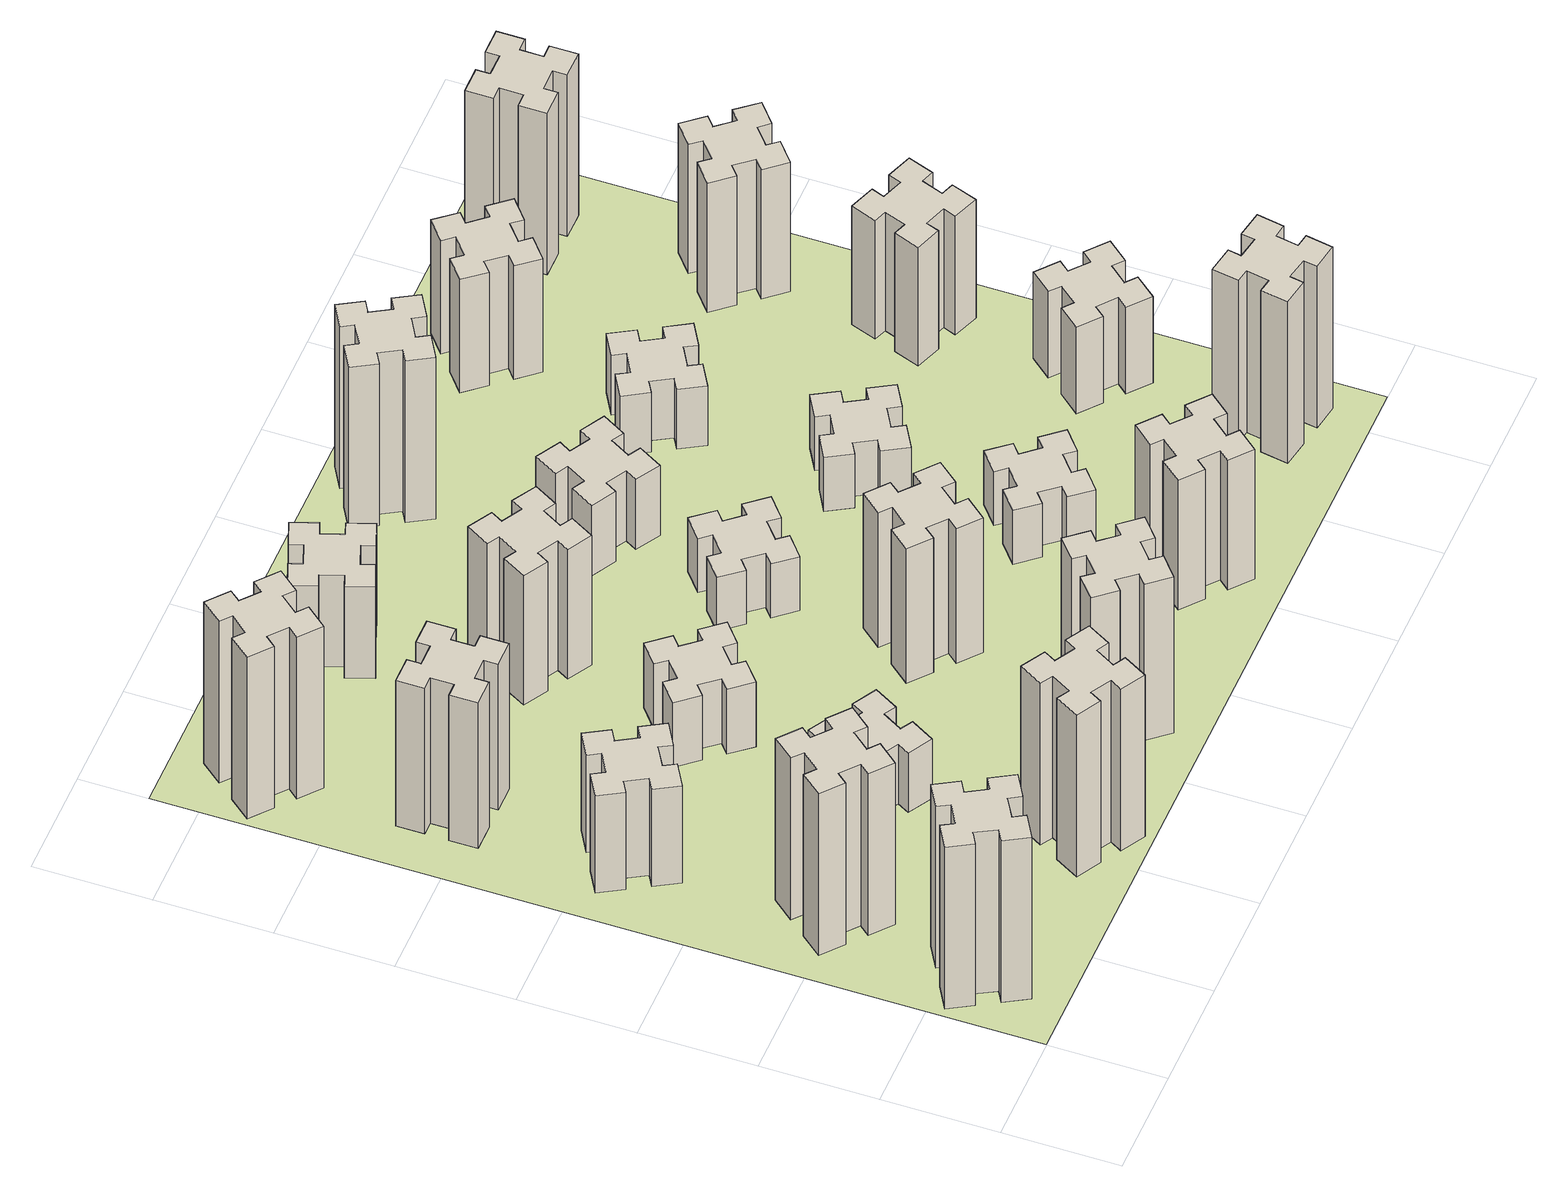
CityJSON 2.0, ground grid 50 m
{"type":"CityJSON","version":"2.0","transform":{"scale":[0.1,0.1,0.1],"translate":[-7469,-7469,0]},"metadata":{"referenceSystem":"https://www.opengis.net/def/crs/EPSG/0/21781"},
"CityObjects":{
"building1":{"type":"Building","attributes":{"class":"1000","function":"1000","usage":"1000","yearOfConstruction":2016,"roofType":"1000","measuredHeight":90,"storeysAboveGround":30,"storeysBelowGround":0},"geometry":[{"type":"Solid","lod":"1","boundaries":[[[[0,1,2,3,4,5,6,7,8,9,10,11,12,13,14,15,16,17,18,19]],[[17,16,20,21]],[[16,15,22,20]],[[15,14,23,22]],[[14,13,24,23]],[[13,12,25,24]],[[12,11,26,25]],[[11,10,27,26]],[[10,9,28,27]],[[9,8,29,28]],[[8,7,30,29]],[[7,6,31,30]],[[6,5,32,31]],[[5,4,33,32]],[[4,3,34,33]],[[3,2,35,34]],[[2,1,36,35]],[[1,0,37,36]],[[0,19,38,37]],[[19,18,39,38]],[[18,17,21,39]],[[24,25,26,27,28,29,30,31,32,33,34,35,36,37,38,39,21,20,22,23]]]]}]},
"building2":{"type":"Building","attributes":{"class":"1000","function":"1000","usage":"1000","yearOfConstruction":2016,"roofType":"1000","measuredHeight":90,"storeysAboveGround":30,"storeysBelowGround":0},"geometry":[{"type":"Solid","lod":"1","boundaries":[[[[40,41,42,43,44,45,46,47,48,49,50,51,52,53,54,55,56,57,58,59]],[[57,56,60,61]],[[56,55,62,60]],[[55,54,63,62]],[[54,53,64,63]],[[53,52,65,64]],[[52,51,66,65]],[[51,50,67,66]],[[50,49,68,67]],[[49,48,69,68]],[[48,47,70,69]],[[47,46,71,70]],[[46,45,72,71]],[[45,44,73,72]],[[44,43,74,73]],[[43,42,75,74]],[[42,41,76,75]],[[41,40,77,76]],[[40,59,78,77]],[[59,58,79,78]],[[58,57,61,79]],[[64,65,66,67,68,69,70,71,72,73,74,75,76,77,78,79,61,60,62,63]]]]}]},
"building3":{"type":"Building","attributes":{"class":"1000","function":"1000","usage":"1000","yearOfConstruction":2016,"roofType":"1000","measuredHeight":54,"storeysAboveGround":30,"storeysBelowGround":0},"geometry":[{"type":"Solid","lod":"1","boundaries":[[[[80,81,82,83,84,85,86,87,88,89,90,91,92,93,94,95,96,97,98,99]],[[97,96,100,101]],[[96,95,102,100]],[[95,94,103,102]],[[94,93,104,103]],[[93,92,105,104]],[[92,91,106,105]],[[91,90,107,106]],[[90,89,108,107]],[[89,88,109,108]],[[88,87,110,109]],[[87,86,111,110]],[[86,85,112,111]],[[85,84,113,112]],[[84,83,114,113]],[[83,82,115,114]],[[82,81,116,115]],[[81,80,117,116]],[[80,99,118,117]],[[99,98,119,118]],[[98,97,101,119]],[[104,105,106,107,108,109,110,111,112,113,114,115,116,117,118,119,101,100,102,103]]]]}]},
"building4":{"type":"Building","attributes":{"class":"1000","function":"1000","usage":"1000","yearOfConstruction":2016,"roofType":"1000","measuredHeight":81,"storeysAboveGround":30,"storeysBelowGround":0},"geometry":[{"type":"Solid","lod":"1","boundaries":[[[[120,121,122,123,124,125,126,127,128,129,130,131,132,133,134,135,136,137,138,139]],[[137,136,140,141]],[[136,135,142,140]],[[135,134,143,142]],[[134,133,144,143]],[[133,132,145,144]],[[132,131,146,145]],[[131,130,147,146]],[[130,129,148,147]],[[129,128,149,148]],[[128,127,150,149]],[[127,126,151,150]],[[126,125,152,151]],[[125,124,153,152]],[[124,123,154,153]],[[123,122,155,154]],[[122,121,156,155]],[[121,120,157,156]],[[120,139,158,157]],[[139,138,159,158]],[[138,137,141,159]],[[144,145,146,147,148,149,150,151,152,153,154,155,156,157,158,159,141,140,142,143]]]]}]},
"building5":{"type":"Building","attributes":{"class":"1000","function":"1000","usage":"1000","yearOfConstruction":2016,"roofType":"1000","measuredHeight":90,"storeysAboveGround":30,"storeysBelowGround":0},"geometry":[{"type":"Solid","lod":"1","boundaries":[[[[160,161,162,163,164,165,166,167,168,169,170,171,172,173,174,175,176,177,178,179]],[[177,176,180,181]],[[176,175,182,180]],[[175,174,183,182]],[[174,173,184,183]],[[173,172,185,184]],[[172,171,186,185]],[[171,170,187,186]],[[170,169,188,187]],[[169,168,189,188]],[[168,167,190,189]],[[167,166,191,190]],[[166,165,192,191]],[[165,164,193,192]],[[164,163,194,193]],[[163,162,195,194]],[[162,161,196,195]],[[161,160,197,196]],[[160,179,198,197]],[[179,178,199,198]],[[178,177,181,199]],[[184,185,186,187,188,189,190,191,192,193,194,195,196,197,198,199,181,180,182,183]]]]}]},
"building6":{"type":"Building","attributes":{"class":"1000","function":"1000","usage":"1000","yearOfConstruction":2016,"roofType":"1000","measuredHeight":90,"storeysAboveGround":30,"storeysBelowGround":0},"geometry":[{"type":"Solid","lod":"1","boundaries":[[[[200,201,202,203,204,205,206,207,208,209,210,211,212,213,214,215,216,217,218,219]],[[217,216,220,221]],[[216,215,222,220]],[[215,214,223,222]],[[214,213,224,223]],[[213,212,225,224]],[[212,211,226,225]],[[211,210,227,226]],[[210,209,228,227]],[[209,208,229,228]],[[208,207,230,229]],[[207,206,231,230]],[[206,205,232,231]],[[205,204,233,232]],[[204,203,234,233]],[[203,202,235,234]],[[202,201,236,235]],[[201,200,237,236]],[[200,219,238,237]],[[219,218,239,238]],[[218,217,221,239]],[[224,225,226,227,228,229,230,231,232,233,234,235,236,237,238,239,221,220,222,223]]]]}]},
"building7":{"type":"Building","attributes":{"class":"1000","function":"1000","usage":"1000","yearOfConstruction":2016,"roofType":"1000","measuredHeight":33,"storeysAboveGround":30,"storeysBelowGround":0},"geometry":[{"type":"Solid","lod":"1","boundaries":[[[[240,241,242,243,244,245,246,247,248,249,250,251,252,253,254,255,256,257,258,259]],[[257,256,260,261]],[[256,255,262,260]],[[255,254,263,262]],[[254,253,264,263]],[[253,252,265,264]],[[252,251,266,265]],[[251,250,267,266]],[[250,249,268,267]],[[249,248,269,268]],[[248,247,270,269]],[[247,246,271,270]],[[246,245,272,271]],[[245,244,273,272]],[[244,243,274,273]],[[243,242,275,274]],[[242,241,276,275]],[[241,240,277,276]],[[240,259,278,277]],[[259,258,279,278]],[[258,257,261,279]],[[264,265,266,267,268,269,270,271,272,273,274,275,276,277,278,279,261,260,262,263]]]]}]},
"building8":{"type":"Building","attributes":{"class":"1000","function":"1000","usage":"1000","yearOfConstruction":2016,"roofType":"1000","measuredHeight":36,"storeysAboveGround":30,"storeysBelowGround":0},"geometry":[{"type":"Solid","lod":"1","boundaries":[[[[280,281,282,283,284,285,286,287,288,289,290,291,292,293,294,295,296,297,298,299]],[[297,296,300,301]],[[296,295,302,300]],[[295,294,303,302]],[[294,293,304,303]],[[293,292,305,304]],[[292,291,306,305]],[[291,290,307,306]],[[290,289,308,307]],[[289,288,309,308]],[[288,287,310,309]],[[287,286,311,310]],[[286,285,312,311]],[[285,284,313,312]],[[284,283,314,313]],[[283,282,315,314]],[[282,281,316,315]],[[281,280,317,316]],[[280,299,318,317]],[[299,298,319,318]],[[298,297,301,319]],[[304,305,306,307,308,309,310,311,312,313,314,315,316,317,318,319,301,300,302,303]]]]}]},
"building9":{"type":"Building","attributes":{"class":"1000","function":"1000","usage":"1000","yearOfConstruction":2016,"roofType":"1000","measuredHeight":87,"storeysAboveGround":30,"storeysBelowGround":0},"geometry":[{"type":"Solid","lod":"1","boundaries":[[[[320,321,322,323,324,325,326,327,328,329,330,331,332,333,334,335,336,337,338,339]],[[337,336,340,341]],[[336,335,342,340]],[[335,334,343,342]],[[334,333,344,343]],[[333,332,345,344]],[[332,331,346,345]],[[331,330,347,346]],[[330,329,348,347]],[[329,328,349,348]],[[328,327,350,349]],[[327,326,351,350]],[[326,325,352,351]],[[325,324,353,352]],[[324,323,354,353]],[[323,322,355,354]],[[322,321,356,355]],[[321,320,357,356]],[[320,339,358,357]],[[339,338,359,358]],[[338,337,341,359]],[[344,345,346,347,348,349,350,351,352,353,354,355,356,357,358,359,341,340,342,343]]]]}]},
"building10":{"type":"Building","attributes":{"class":"1000","function":"1000","usage":"1000","yearOfConstruction":2016,"roofType":"1000","measuredHeight":72,"storeysAboveGround":30,"storeysBelowGround":0},"geometry":[{"type":"Solid","lod":"1","boundaries":[[[[360,361,362,363,364,365,366,367,368,369,370,371,372,373,374,375,376,377,378,379]],[[377,376,380,381]],[[376,375,382,380]],[[375,374,383,382]],[[374,373,384,383]],[[373,372,385,384]],[[372,371,386,385]],[[371,370,387,386]],[[370,369,388,387]],[[369,368,389,388]],[[368,367,390,389]],[[367,366,391,390]],[[366,365,392,391]],[[365,364,393,392]],[[364,363,394,393]],[[363,362,395,394]],[[362,361,396,395]],[[361,360,397,396]],[[360,379,398,397]],[[379,378,399,398]],[[378,377,381,399]],[[384,385,386,387,388,389,390,391,392,393,394,395,396,397,398,399,381,380,382,383]]]]}]},
"building11":{"type":"Building","attributes":{"class":"1000","function":"1000","usage":"1000","yearOfConstruction":2016,"roofType":"1000","measuredHeight":51,"storeysAboveGround":30,"storeysBelowGround":0},"geometry":[{"type":"Solid","lod":"1","boundaries":[[[[400,401,402,403,404,405,406,407,408,409,410,411,412,413,414,415,416,417,418,419]],[[417,416,420,421]],[[416,415,422,420]],[[415,414,423,422]],[[414,413,424,423]],[[413,412,425,424]],[[412,411,426,425]],[[411,410,427,426]],[[410,409,428,427]],[[409,408,429,428]],[[408,407,430,429]],[[407,406,431,430]],[[406,405,432,431]],[[405,404,433,432]],[[404,403,434,433]],[[403,402,435,434]],[[402,401,436,435]],[[401,400,437,436]],[[400,419,438,437]],[[419,418,439,438]],[[418,417,421,439]],[[424,425,426,427,428,429,430,431,432,433,434,435,436,437,438,439,421,420,422,423]]]]}]},
"building12":{"type":"Building","attributes":{"class":"1000","function":"1000","usage":"1000","yearOfConstruction":2016,"roofType":"1000","measuredHeight":75,"storeysAboveGround":30,"storeysBelowGround":0},"geometry":[{"type":"Solid","lod":"1","boundaries":[[[[440,441,442,443,444,445,446,447,448,449,450,451,452,453,454,455,456,457,458,459]],[[457,456,460,461]],[[456,455,462,460]],[[455,454,463,462]],[[454,453,464,463]],[[453,452,465,464]],[[452,451,466,465]],[[451,450,467,466]],[[450,449,468,467]],[[449,448,469,468]],[[448,447,470,469]],[[447,446,471,470]],[[446,445,472,471]],[[445,444,473,472]],[[444,443,474,473]],[[443,442,475,474]],[[442,441,476,475]],[[441,440,477,476]],[[440,459,478,477]],[[459,458,479,478]],[[458,457,461,479]],[[464,465,466,467,468,469,470,471,472,473,474,475,476,477,478,479,461,460,462,463]]]]}]},
"building13":{"type":"Building","attributes":{"class":"1000","function":"1000","usage":"1000","yearOfConstruction":2016,"roofType":"1000","measuredHeight":30,"storeysAboveGround":30,"storeysBelowGround":0},"geometry":[{"type":"Solid","lod":"1","boundaries":[[[[480,481,482,483,484,485,486,487,488,489,490,491,492,493,494,495,496,497,498,499]],[[497,496,500,501]],[[496,495,502,500]],[[495,494,503,502]],[[494,493,504,503]],[[493,492,505,504]],[[492,491,506,505]],[[491,490,507,506]],[[490,489,508,507]],[[489,488,509,508]],[[488,487,510,509]],[[487,486,511,510]],[[486,485,512,511]],[[485,484,513,512]],[[484,483,514,513]],[[483,482,515,514]],[[482,481,516,515]],[[481,480,517,516]],[[480,499,518,517]],[[499,498,519,518]],[[498,497,501,519]],[[504,505,506,507,508,509,510,511,512,513,514,515,516,517,518,519,501,500,502,503]]]]}]},
"building14":{"type":"Building","attributes":{"class":"1000","function":"1000","usage":"1000","yearOfConstruction":2016,"roofType":"1000","measuredHeight":72,"storeysAboveGround":30,"storeysBelowGround":0},"geometry":[{"type":"Solid","lod":"1","boundaries":[[[[520,521,522,523,524,525,526,527,528,529,530,531,532,533,534,535,536,537,538,539]],[[537,536,540,541]],[[536,535,542,540]],[[535,534,543,542]],[[534,533,544,543]],[[533,532,545,544]],[[532,531,546,545]],[[531,530,547,546]],[[530,529,548,547]],[[529,528,549,548]],[[528,527,550,549]],[[527,526,551,550]],[[526,525,552,551]],[[525,524,553,552]],[[524,523,554,553]],[[523,522,555,554]],[[522,521,556,555]],[[521,520,557,556]],[[520,539,558,557]],[[539,538,559,558]],[[538,537,541,559]],[[544,545,546,547,548,549,550,551,552,553,554,555,556,557,558,559,541,540,542,543]]]]}]},
"building15":{"type":"Building","attributes":{"class":"1000","function":"1000","usage":"1000","yearOfConstruction":2016,"roofType":"1000","measuredHeight":39,"storeysAboveGround":30,"storeysBelowGround":0},"geometry":[{"type":"Solid","lod":"1","boundaries":[[[[560,561,562,563,564,565,566,567,568,569,570,571,572,573,574,575,576,577,578,579]],[[577,576,580,581]],[[576,575,582,580]],[[575,574,583,582]],[[574,573,584,583]],[[573,572,585,584]],[[572,571,586,585]],[[571,570,587,586]],[[570,569,588,587]],[[569,568,589,588]],[[568,567,590,589]],[[567,566,591,590]],[[566,565,592,591]],[[565,564,593,592]],[[564,563,594,593]],[[563,562,595,594]],[[562,561,596,595]],[[561,560,597,596]],[[560,579,598,597]],[[579,578,599,598]],[[578,577,581,599]],[[584,585,586,587,588,589,590,591,592,593,594,595,596,597,598,599,581,580,582,583]]]]}]},
"building16":{"type":"Building","attributes":{"class":"1000","function":"1000","usage":"1000","yearOfConstruction":2016,"roofType":"1000","measuredHeight":90,"storeysAboveGround":30,"storeysBelowGround":0},"geometry":[{"type":"Solid","lod":"1","boundaries":[[[[600,601,602,603,604,605,606,607,608,609,610,611,612,613,614,615,616,617,618,619]],[[617,616,620,621]],[[616,615,622,620]],[[615,614,623,622]],[[614,613,624,623]],[[613,612,625,624]],[[612,611,626,625]],[[611,610,627,626]],[[610,609,628,627]],[[609,608,629,628]],[[608,607,630,629]],[[607,606,631,630]],[[606,605,632,631]],[[605,604,633,632]],[[604,603,634,633]],[[603,602,635,634]],[[602,601,636,635]],[[601,600,637,636]],[[600,619,638,637]],[[619,618,639,638]],[[618,617,621,639]],[[624,625,626,627,628,629,630,631,632,633,634,635,636,637,638,639,621,620,622,623]]]]}]},
"building17":{"type":"Building","attributes":{"class":"1000","function":"1000","usage":"1000","yearOfConstruction":2016,"roofType":"1000","measuredHeight":30,"storeysAboveGround":30,"storeysBelowGround":0},"geometry":[{"type":"Solid","lod":"1","boundaries":[[[[640,641,642,643,644,645,646,647,648,649,650,651,652,653,654,655,656,657,658,659]],[[657,656,660,661]],[[656,655,662,660]],[[655,654,663,662]],[[654,653,664,663]],[[653,652,665,664]],[[652,651,666,665]],[[651,650,667,666]],[[650,649,668,667]],[[649,648,669,668]],[[648,647,670,669]],[[647,646,671,670]],[[646,645,672,671]],[[645,644,673,672]],[[644,643,674,673]],[[643,642,675,674]],[[642,641,676,675]],[[641,640,677,676]],[[640,659,678,677]],[[659,658,679,678]],[[658,657,661,679]],[[664,665,666,667,668,669,670,671,672,673,674,675,676,677,678,679,661,660,662,663]]]]}]},
"building18":{"type":"Building","attributes":{"class":"1000","function":"1000","usage":"1000","yearOfConstruction":2016,"roofType":"1000","measuredHeight":30,"storeysAboveGround":30,"storeysBelowGround":0},"geometry":[{"type":"Solid","lod":"1","boundaries":[[[[680,681,682,683,684,685,686,687,688,689,690,691,692,693,694,695,696,697,698,699]],[[697,696,700,701]],[[696,695,702,700]],[[695,694,703,702]],[[694,693,704,703]],[[693,692,705,704]],[[692,691,706,705]],[[691,690,707,706]],[[690,689,708,707]],[[689,688,709,708]],[[688,687,710,709]],[[687,686,711,710]],[[686,685,712,711]],[[685,684,713,712]],[[684,683,714,713]],[[683,682,715,714]],[[682,681,716,715]],[[681,680,717,716]],[[680,699,718,717]],[[699,698,719,718]],[[698,697,701,719]],[[704,705,706,707,708,709,710,711,712,713,714,715,716,717,718,719,701,700,702,703]]]]}]},
"building19":{"type":"Building","attributes":{"class":"1000","function":"1000","usage":"1000","yearOfConstruction":2016,"roofType":"1000","measuredHeight":33,"storeysAboveGround":30,"storeysBelowGround":0},"geometry":[{"type":"Solid","lod":"1","boundaries":[[[[720,721,722,723,724,725,726,727,728,729,730,731,732,733,734,735,736,737,738,739]],[[737,736,740,741]],[[736,735,742,740]],[[735,734,743,742]],[[734,733,744,743]],[[733,732,745,744]],[[732,731,746,745]],[[731,730,747,746]],[[730,729,748,747]],[[729,728,749,748]],[[728,727,750,749]],[[727,726,751,750]],[[726,725,752,751]],[[725,724,753,752]],[[724,723,754,753]],[[723,722,755,754]],[[722,721,756,755]],[[721,720,757,756]],[[720,739,758,757]],[[739,738,759,758]],[[738,737,741,759]],[[744,745,746,747,748,749,750,751,752,753,754,755,756,757,758,759,741,740,742,743]]]]}]},
"building20":{"type":"Building","attributes":{"class":"1000","function":"1000","usage":"1000","yearOfConstruction":2016,"roofType":"1000","measuredHeight":90,"storeysAboveGround":30,"storeysBelowGround":0},"geometry":[{"type":"Solid","lod":"1","boundaries":[[[[760,761,762,763,764,765,766,767,768,769,770,771,772,773,774,775,776,777,778,779]],[[777,776,780,781]],[[776,775,782,780]],[[775,774,783,782]],[[774,773,784,783]],[[773,772,785,784]],[[772,771,786,785]],[[771,770,787,786]],[[770,769,788,787]],[[769,768,789,788]],[[768,767,790,789]],[[767,766,791,790]],[[766,765,792,791]],[[765,764,793,792]],[[764,763,794,793]],[[763,762,795,794]],[[762,761,796,795]],[[761,760,797,796]],[[760,779,798,797]],[[779,778,799,798]],[[778,777,781,799]],[[784,785,786,787,788,789,790,791,792,793,794,795,796,797,798,799,781,780,782,783]]]]}]},
"building21":{"type":"Building","attributes":{"class":"1000","function":"1000","usage":"1000","yearOfConstruction":2016,"roofType":"1000","measuredHeight":63,"storeysAboveGround":30,"storeysBelowGround":0},"geometry":[{"type":"Solid","lod":"1","boundaries":[[[[800,801,802,803,804,805,806,807,808,809,810,811,812,813,814,815,816,817,818,819]],[[817,816,820,821]],[[816,815,822,820]],[[815,814,823,822]],[[814,813,824,823]],[[813,812,825,824]],[[812,811,826,825]],[[811,810,827,826]],[[810,809,828,827]],[[809,808,829,828]],[[808,807,830,829]],[[807,806,831,830]],[[806,805,832,831]],[[805,804,833,832]],[[804,803,834,833]],[[803,802,835,834]],[[802,801,836,835]],[[801,800,837,836]],[[800,819,838,837]],[[819,818,839,838]],[[818,817,821,839]],[[824,825,826,827,828,829,830,831,832,833,834,835,836,837,838,839,821,820,822,823]]]]}]},
"building22":{"type":"Building","attributes":{"class":"1000","function":"1000","usage":"1000","yearOfConstruction":2016,"roofType":"1000","measuredHeight":48,"storeysAboveGround":30,"storeysBelowGround":0},"geometry":[{"type":"Solid","lod":"1","boundaries":[[[[840,841,842,843,844,845,846,847,848,849,850,851,852,853,854,855,856,857,858,859]],[[857,856,860,861]],[[856,855,862,860]],[[855,854,863,862]],[[854,853,864,863]],[[853,852,865,864]],[[852,851,866,865]],[[851,850,867,866]],[[850,849,868,867]],[[849,848,869,868]],[[848,847,870,869]],[[847,846,871,870]],[[846,845,872,871]],[[845,844,873,872]],[[844,843,874,873]],[[843,842,875,874]],[[842,841,876,875]],[[841,840,877,876]],[[840,859,878,877]],[[859,858,879,878]],[[858,857,861,879]],[[864,865,866,867,868,869,870,871,872,873,874,875,876,877,878,879,861,860,862,863]]]]}]},
"building23":{"type":"Building","attributes":{"class":"1000","function":"1000","usage":"1000","yearOfConstruction":2016,"roofType":"1000","measuredHeight":66,"storeysAboveGround":30,"storeysBelowGround":0},"geometry":[{"type":"Solid","lod":"1","boundaries":[[[[880,881,882,883,884,885,886,887,888,889,890,891,892,893,894,895,896,897,898,899]],[[897,896,900,901]],[[896,895,902,900]],[[895,894,903,902]],[[894,893,904,903]],[[893,892,905,904]],[[892,891,906,905]],[[891,890,907,906]],[[890,889,908,907]],[[889,888,909,908]],[[888,887,910,909]],[[887,886,911,910]],[[886,885,912,911]],[[885,884,913,912]],[[884,883,914,913]],[[883,882,915,914]],[[882,881,916,915]],[[881,880,917,916]],[[880,899,918,917]],[[899,898,919,918]],[[898,897,901,919]],[[904,905,906,907,908,909,910,911,912,913,914,915,916,917,918,919,901,900,902,903]]]]}]},
"building24":{"type":"Building","attributes":{"class":"1000","function":"1000","usage":"1000","yearOfConstruction":2016,"roofType":"1000","measuredHeight":72,"storeysAboveGround":30,"storeysBelowGround":0},"geometry":[{"type":"Solid","lod":"1","boundaries":[[[[920,921,922,923,924,925,926,927,928,929,930,931,932,933,934,935,936,937,938,939]],[[937,936,940,941]],[[936,935,942,940]],[[935,934,943,942]],[[934,933,944,943]],[[933,932,945,944]],[[932,931,946,945]],[[931,930,947,946]],[[930,929,948,947]],[[929,928,949,948]],[[928,927,950,949]],[[927,926,951,950]],[[926,925,952,951]],[[925,924,953,952]],[[924,923,954,953]],[[923,922,955,954]],[[922,921,956,955]],[[921,920,957,956]],[[920,939,958,957]],[[939,938,959,958]],[[938,937,941,959]],[[944,945,946,947,948,949,950,951,952,953,954,955,956,957,958,959,941,940,942,943]]]]}]},
"building25":{"type":"Building","attributes":{"class":"1000","function":"1000","usage":"1000","yearOfConstruction":2016,"roofType":"1000","measuredHeight":90,"storeysAboveGround":30,"storeysBelowGround":0},"geometry":[{"type":"Solid","lod":"1","boundaries":[[[[960,961,962,963,964,965,966,967,968,969,970,971,972,973,974,975,976,977,978,979]],[[977,976,980,981]],[[976,975,982,980]],[[975,974,983,982]],[[974,973,984,983]],[[973,972,985,984]],[[972,971,986,985]],[[971,970,987,986]],[[970,969,988,987]],[[969,968,989,988]],[[968,967,990,989]],[[967,966,991,990]],[[966,965,992,991]],[[965,964,993,992]],[[964,963,994,993]],[[963,962,995,994]],[[962,961,996,995]],[[961,960,997,996]],[[960,979,998,997]],[[979,978,999,998]],[[978,977,981,999]],[[984,985,986,987,988,989,990,991,992,993,994,995,996,997,998,999,981,980,982,983]]]]}]},
"landuse1":{"type":"LandUse","attributes":{"name":"plot1","function":"1010"},"geometry":[{"type":"MultiSurface","lod":"1","boundaries":[[[1000,1001,1002,1003]]]}]}
},
"vertices":[
[287,255,0],[374,305,0],[404,253,0],[508,313,0],[448,417,0],[396,387,0],[346,474,0],[398,504,0],[338,608,0],[234,548,0],[264,496,0],[177,446,0],[147,498,0],[43,438,0],[103,334,0],[155,364,0],[205,277,0],[153,247,0],[213,143,0],[317,203,0],[205,277,900],[153,247,900],[155,364,900],[103,334,900],[43,438,900],[147,498,900],[177,446,900],[264,496,900],[234,548,900],[338,608,900],[398,504,900],[346,474,900],[396,387,900],[448,417,900],[508,313,900],[404,253,900],[374,305,900],[287,255,900],[317,203,900],[213,143,900],
[484,1067,0],[408,1132,0],[446,1178,0],[354,1255,0],[277,1163,0],[323,1124,0],[259,1048,0],[213,1086,0],[136,994,0],[228,917,0],[266,963,0],[343,899,0],[304,853,0],[396,776,0],[473,868,0],[427,906,0],[492,983,0],[538,944,0],[615,1036,0],[523,1113,0],[492,983,900],[538,944,900],[427,906,900],[473,868,900],[396,776,900],[304,853,900],[343,899,900],[266,963,900],[228,917,900],[136,994,900],[213,1086,900],[259,1048,900],[323,1124,900],[277,1163,900],[354,1255,900],[446,1178,900],[408,1132,900],[484,1067,900],[523,1113,900],[615,1036,900],
[387,1735,0],[474,1785,0],[504,1733,0],[608,1793,0],[548,1897,0],[496,1867,0],[446,1954,0],[498,1984,0],[438,2088,0],[334,2028,0],[364,1976,0],[277,1926,0],[247,1978,0],[143,1918,0],[203,1814,0],[255,1844,0],[305,1757,0],[253,1727,0],[313,1623,0],[417,1683,0],[305,1757,540],[253,1727,540],[255,1844,540],[203,1814,540],[143,1918,540],[247,1978,540],[277,1926,540],[364,1976,540],[334,2028,540],[438,2088,540],[498,1984,540],[446,1954,540],[496,1867,540],[548,1897,540],[608,1793,540],[504,1733,540],[474,1785,540],[387,1735,540],[417,1683,540],[313,1623,540],
[485,2545,0],[485,2645,0],[545,2645,0],[545,2765,0],[425,2765,0],[425,2705,0],[325,2705,0],[325,2765,0],[205,2765,0],[205,2645,0],[265,2645,0],[265,2545,0],[205,2545,0],[205,2425,0],[325,2425,0],[325,2485,0],[425,2485,0],[425,2425,0],[545,2425,0],[545,2545,0],[425,2485,810],[425,2425,810],[325,2485,810],[325,2425,810],[205,2425,810],[205,2545,810],[265,2545,810],[265,2645,810],[205,2645,810],[205,2765,810],[325,2765,810],[325,2705,810],[425,2705,810],[425,2765,810],[545,2765,810],[545,2645,810],[485,2645,810],[485,2545,810],[545,2545,810],[545,2425,810],
[1214,346,0],[1127,396,0],[1157,448,0],[1053,508,0],[993,404,0],[1045,374,0],[995,287,0],[943,317,0],[883,213,0],[987,153,0],[1017,205,0],[1104,155,0],[1074,103,0],[1178,43,0],[1238,147,0],[1186,177,0],[1236,264,0],[1288,234,0],[1348,338,0],[1244,398,0],[1236,264,900],[1288,234,900],[1186,177,900],[1238,147,900],[1178,43,900],[1074,103,900],[1104,155,900],[1017,205,900],[987,153,900],[883,213,900],[943,317,900],[995,287,900],[1045,374,900],[993,404,900],[1053,508,900],[1157,448,900],[1127,396,900],[1214,346,900],[1244,398,900],[1348,338,900],
[384,3387,0],[308,3452,0],[346,3498,0],[254,3575,0],[177,3483,0],[223,3444,0],[159,3368,0],[113,3406,0],[36,3314,0],[128,3237,0],[166,3283,0],[243,3219,0],[204,3173,0],[296,3096,0],[373,3188,0],[327,3226,0],[392,3303,0],[438,3264,0],[515,3356,0],[423,3433,0],[392,3303,900],[438,3264,900],[327,3226,900],[373,3188,900],[296,3096,900],[204,3173,900],[243,3219,900],[166,3283,900],[128,3237,900],[36,3314,900],[113,3406,900],[159,3368,900],[223,3444,900],[177,3483,900],[254,3575,900],[346,3498,900],[308,3452,900],[384,3387,900],[423,3433,900],[515,3356,900],
[1086,1017,0],[1136,1104,0],[1188,1074,0],[1248,1178,0],[1144,1238,0],[1114,1186,0],[1027,1236,0],[1057,1288,0],[953,1348,0],[893,1244,0],[945,1214,0],[895,1127,0],[843,1157,0],[783,1053,0],[887,993,0],[917,1045,0],[1004,995,0],[974,943,0],[1078,883,0],[1138,987,0],[1004,995,330],[974,943,330],[917,1045,330],[887,993,330],[783,1053,330],[843,1157,330],[895,1127,330],[945,1214,330],[893,1244,330],[953,1348,330],[1057,1288,330],[1027,1236,330],[1114,1186,330],[1144,1238,330],[1248,1178,330],[1188,1074,330],[1136,1104,330],[1086,1017,330],[1138,987,330],[1078,883,330],
[1083,1972,0],[1006,1907,0],[968,1953,0],[876,1876,0],[953,1784,0],[999,1823,0],[1063,1746,0],[1017,1708,0],[1094,1616,0],[1186,1693,0],[1148,1739,0],[1224,1803,0],[1263,1757,0],[1355,1834,0],[1278,1926,0],[1232,1888,0],[1167,1964,0],[1213,2003,0],[1136,2095,0],[1044,2018,0],[1167,1964,360],[1213,2003,360],[1232,1888,360],[1278,1926,360],[1355,1834,360],[1263,1757,360],[1224,1803,360],[1148,1739,360],[1186,1693,360],[1094,1616,360],[1017,1708,360],[1063,1746,360],[999,1823,360],[953,1784,360],[876,1876,360],[968,1953,360],[1006,1907,360],[1083,1972,360],[1044,2018,360],[1136,2095,360],
[1639,343,0],[1703,266,0],[1657,228,0],[1734,136,0],[1826,213,0],[1788,259,0],[1864,323,0],[1903,277,0],[1995,354,0],[1918,446,0],[1872,408,0],[1807,484,0],[1853,523,0],[1776,615,0],[1684,538,0],[1723,492,0],[1646,427,0],[1608,473,0],[1516,396,0],[1593,304,0],[1646,427,870],[1608,473,870],[1723,492,870],[1684,538,870],[1776,615,870],[1853,523,870],[1807,484,870],[1872,408,870],[1918,446,870],[1995,354,870],[1903,277,870],[1864,323,870],[1788,259,870],[1826,213,870],[1734,136,870],[1657,228,870],[1703,266,870],[1639,343,870],[1593,304,870],[1516,396,870],
[1117,2525,0],[1204,2475,0],[1174,2423,0],[1278,2363,0],[1338,2467,0],[1286,2497,0],[1336,2584,0],[1388,2554,0],[1448,2658,0],[1344,2718,0],[1314,2666,0],[1227,2716,0],[1257,2768,0],[1153,2828,0],[1093,2724,0],[1145,2694,0],[1095,2607,0],[1043,2637,0],[983,2533,0],[1087,2473,0],[1095,2607,720],[1043,2637,720],[1145,2694,720],[1093,2724,720],[1153,2828,720],[1257,2768,720],[1227,2716,720],[1314,2666,720],[1344,2718,720],[1448,2658,720],[1388,2554,720],[1336,2584,720],[1286,2497,720],[1338,2467,720],[1278,2363,720],[1174,2423,720],[1204,2475,720],[1117,2525,720],[1087,2473,720],[983,2533,720],
[1025,3456,0],[931,3422,0],[910,3478,0],[797,3437,0],[839,3324,0],[895,3345,0],[929,3251,0],[873,3230,0],[914,3117,0],[1027,3159,0],[1006,3215,0],[1100,3249,0],[1120,3193,0],[1233,3234,0],[1192,3347,0],[1136,3326,0],[1102,3420,0],[1158,3440,0],[1117,3553,0],[1004,3512,0],[1102,3420,510],[1158,3440,510],[1136,3326,510],[1192,3347,510],[1233,3234,510],[1120,3193,510],[1100,3249,510],[1006,3215,510],[1027,3159,510],[914,3117,510],[873,3230,510],[929,3251,510],[895,3345,510],[839,3324,510],[797,3437,510],[910,3478,510],[931,3422,510],[1025,3456,510],[1004,3512,510],[1117,3553,510],
[1803,1324,0],[1739,1248,0],[1693,1286,0],[1616,1194,0],[1708,1117,0],[1746,1163,0],[1823,1099,0],[1784,1053,0],[1876,976,0],[1953,1068,0],[1907,1106,0],[1972,1183,0],[2018,1144,0],[2095,1236,0],[2003,1313,0],[1964,1267,0],[1888,1332,0],[1926,1378,0],[1834,1455,0],[1757,1363,0],[1888,1332,750],[1926,1378,750],[1964,1267,750],[2003,1313,750],[2095,1236,750],[2018,1144,750],[1972,1183,750],[1907,1106,750],[1953,1068,750],[1876,976,750],[1784,1053,750],[1823,1099,750],[1746,1163,750],[1708,1117,750],[1616,1194,750],[1693,1286,750],[1739,1248,750],[1803,1324,750],[1757,1363,750],[1834,1455,750],
[1972,1988,0],[1907,2064,0],[1953,2103,0],[1876,2195,0],[1784,2118,0],[1823,2072,0],[1746,2007,0],[1708,2053,0],[1616,1976,0],[1693,1884,0],[1739,1923,0],[1803,1846,0],[1757,1808,0],[1834,1716,0],[1926,1793,0],[1888,1839,0],[1964,1903,0],[2003,1857,0],[2095,1934,0],[2018,2026,0],[1964,1903,300],[2003,1857,300],[1888,1839,300],[1926,1793,300],[1834,1716,300],[1757,1808,300],[1803,1846,300],[1739,1923,300],[1693,1884,300],[1616,1976,300],[1708,2053,300],[1746,2007,300],[1823,2072,300],[1784,2118,300],[1876,2195,300],[1953,2103,300],[1907,2064,300],[1972,1988,300],[2018,2026,300],[2095,1934,300],
[2486,323,0],[2563,259,0],[2524,213,0],[2616,136,0],[2693,228,0],[2647,266,0],[2712,343,0],[2758,304,0],[2835,396,0],[2743,473,0],[2704,427,0],[2628,492,0],[2666,538,0],[2574,615,0],[2497,523,0],[2543,484,0],[2479,408,0],[2433,446,0],[2356,354,0],[2448,277,0],[2479,408,720],[2433,446,720],[2543,484,720],[2497,523,720],[2574,615,720],[2666,538,720],[2628,492,720],[2704,427,720],[2743,473,720],[2835,396,720],[2758,304,720],[2712,343,720],[2647,266,720],[2693,228,720],[2616,136,720],[2524,213,720],[2563,259,720],[2486,323,720],[2448,277,720],[2356,354,720],
[2026,2497,0],[2076,2584,0],[2128,2554,0],[2188,2658,0],[2084,2718,0],[2054,2666,0],[1967,2716,0],[1997,2768,0],[1893,2828,0],[1833,2724,0],[1885,2694,0],[1835,2607,0],[1783,2637,0],[1723,2533,0],[1827,2473,0],[1857,2525,0],[1944,2475,0],[1914,2423,0],[2018,2363,0],[2078,2467,0],[1944,2475,390],[1914,2423,390],[1857,2525,390],[1827,2473,390],[1723,2533,390],[1783,2637,390],[1835,2607,390],[1885,2694,390],[1833,2724,390],[1893,2828,390],[1997,2768,390],[1967,2716,390],[2054,2666,390],[2084,2718,390],[2188,2658,390],[2128,2554,390],[2076,2584,390],[2026,2497,390],[2078,2467,390],[2018,2363,390],
[1844,3556,0],[1757,3506,0],[1727,3558,0],[1623,3498,0],[1683,3394,0],[1735,3424,0],[1785,3337,0],[1733,3307,0],[1793,3203,0],[1897,3263,0],[1867,3315,0],[1954,3365,0],[1984,3313,0],[2088,3373,0],[2028,3477,0],[1976,3447,0],[1926,3534,0],[1978,3564,0],[1918,3668,0],[1814,3608,0],[1926,3534,900],[1978,3564,900],[1976,3447,900],[2028,3477,900],[2088,3373,900],[1984,3313,900],[1954,3365,900],[1867,3315,900],[1897,3263,900],[1793,3203,900],[1733,3307,900],[1785,3337,900],[1735,3424,900],[1683,3394,900],[1623,3498,900],[1727,3558,900],[1757,3506,900],[1844,3556,900],[1814,3608,900],[1918,3668,900],
[2563,1132,0],[2486,1067,0],[2448,1113,0],[2356,1036,0],[2433,944,0],[2479,983,0],[2543,906,0],[2497,868,0],[2574,776,0],[2666,853,0],[2628,899,0],[2704,963,0],[2743,917,0],[2835,994,0],[2758,1086,0],[2712,1048,0],[2647,1124,0],[2693,1163,0],[2616,1255,0],[2524,1178,0],[2647,1124,300],[2693,1163,300],[2712,1048,300],[2758,1086,300],[2835,994,300],[2743,917,300],[2704,963,300],[2628,899,300],[2666,853,300],[2574,776,300],[2497,868,300],[2543,906,300],[2479,983,300],[2433,944,300],[2356,1036,300],[2448,1113,300],[2486,1067,300],[2563,1132,300],[2524,1178,300],[2616,1255,300],
[2475,1744,0],[2525,1657,0],[2473,1627,0],[2533,1523,0],[2637,1583,0],[2607,1635,0],[2694,1685,0],[2724,1633,0],[2828,1693,0],[2768,1797,0],[2716,1767,0],[2666,1854,0],[2718,1884,0],[2658,1988,0],[2554,1928,0],[2584,1876,0],[2497,1826,0],[2467,1878,0],[2363,1818,0],[2423,1714,0],[2497,1826,300],[2467,1878,300],[2584,1876,300],[2554,1928,300],[2658,1988,300],[2718,1884,300],[2666,1854,300],[2716,1767,300],[2768,1797,300],[2828,1693,300],[2724,1633,300],[2694,1685,300],[2607,1635,300],[2637,1583,300],[2533,1523,300],[2473,1627,300],[2525,1657,300],[2475,1744,300],[2423,1714,300],[2363,1818,300],
[2475,2584,0],[2525,2497,0],[2473,2467,0],[2533,2363,0],[2637,2423,0],[2607,2475,0],[2694,2525,0],[2724,2473,0],[2828,2533,0],[2768,2637,0],[2716,2607,0],[2666,2694,0],[2718,2724,0],[2658,2828,0],[2554,2768,0],[2584,2716,0],[2497,2666,0],[2467,2718,0],[2363,2658,0],[2423,2554,0],[2497,2666,330],[2467,2718,330],[2584,2716,330],[2554,2768,330],[2658,2828,330],[2718,2724,330],[2666,2694,330],[2716,2607,330],[2768,2637,330],[2828,2533,330],[2724,2473,330],[2694,2525,330],[2607,2475,330],[2637,2423,330],[2533,2363,330],[2473,2467,330],[2525,2497,330],[2475,2584,330],[2423,2554,330],[2363,2658,330],
[3504,475,0],[3405,492,0],[3416,551,0],[3297,572,0],[3277,454,0],[3336,444,0],[3318,345,0],[3259,356,0],[3238,237,0],[3357,217,0],[3367,276,0],[3465,258,0],[3455,199,0],[3573,178,0],[3594,297,0],[3535,307,0],[3552,405,0],[3611,395,0],[3632,513,0],[3514,534,0],[3552,405,900],[3611,395,900],[3535,307,900],[3594,297,900],[3573,178,900],[3455,199,900],[3465,258,900],[3367,276,900],[3357,217,900],[3238,237,900],[3259,356,900],[3318,345,900],[3336,444,900],[3277,454,900],[3297,572,900],[3416,551,900],[3405,492,900],[3504,475,900],[3514,534,900],[3632,513,900],
[2812,3368,0],[2747,3444,0],[2793,3483,0],[2716,3575,0],[2624,3498,0],[2663,3452,0],[2586,3387,0],[2548,3433,0],[2456,3356,0],[2533,3264,0],[2579,3303,0],[2643,3226,0],[2597,3188,0],[2674,3096,0],[2766,3173,0],[2728,3219,0],[2804,3283,0],[2843,3237,0],[2935,3314,0],[2858,3406,0],[2804,3283,630],[2843,3237,630],[2728,3219,630],[2766,3173,630],[2674,3096,630],[2597,3188,630],[2643,3226,630],[2579,3303,630],[2533,3264,630],[2456,3356,630],[2548,3433,630],[2586,3387,630],[2663,3452,630],[2624,3498,630],[2716,3575,630],[2793,3483,630],[2747,3444,630],[2812,3368,630],[2858,3406,630],[2935,3314,630],
[3487,1006,0],[3552,1083,0],[3598,1044,0],[3675,1136,0],[3583,1213,0],[3544,1167,0],[3468,1232,0],[3506,1278,0],[3414,1355,0],[3337,1263,0],[3383,1224,0],[3319,1148,0],[3273,1186,0],[3196,1094,0],[3288,1017,0],[3326,1063,0],[3403,999,0],[3364,953,0],[3456,876,0],[3533,968,0],[3403,999,480],[3364,953,480],[3326,1063,480],[3288,1017,480],[3196,1094,480],[3273,1186,480],[3319,1148,480],[3383,1224,480],[3337,1263,480],[3414,1355,480],[3506,1278,480],[3468,1232,480],[3544,1167,480],[3583,1213,480],[3675,1136,480],[3598,1044,480],[3552,1083,480],[3487,1006,480],[3533,968,480],[3456,876,480],
[3520,1942,0],[3426,1976,0],[3447,2032,0],[3334,2073,0],[3293,1960,0],[3349,1940,0],[3315,1846,0],[3259,1867,0],[3217,1754,0],[3330,1713,0],[3351,1769,0],[3445,1735,0],[3424,1679,0],[3537,1637,0],[3578,1750,0],[3522,1771,0],[3556,1865,0],[3612,1844,0],[3653,1957,0],[3540,1998,0],[3556,1865,660],[3612,1844,660],[3522,1771,660],[3578,1750,660],[3537,1637,660],[3424,1679,660],[3445,1735,660],[3351,1769,660],[3330,1713,660],[3217,1754,660],[3259,1867,660],[3315,1846,660],[3349,1940,660],[3293,1960,660],[3334,2073,660],[3447,2032,660],[3426,1976,660],[3520,1942,660],[3540,1998,660],[3653,1957,660],
[3319,2563,0],[3383,2486,0],[3337,2448,0],[3414,2356,0],[3506,2433,0],[3468,2479,0],[3544,2543,0],[3583,2497,0],[3675,2574,0],[3598,2666,0],[3552,2628,0],[3487,2704,0],[3533,2743,0],[3456,2835,0],[3364,2758,0],[3403,2712,0],[3326,2647,0],[3288,2693,0],[3196,2616,0],[3273,2524,0],[3326,2647,720],[3288,2693,720],[3403,2712,720],[3364,2758,720],[3456,2835,720],[3533,2743,720],[3487,2704,720],[3552,2628,720],[3598,2666,720],[3675,2574,720],[3583,2497,720],[3544,2543,720],[3468,2479,720],[3506,2433,720],[3414,2356,720],[3337,2448,720],[3383,2486,720],[3319,2563,720],[3273,2524,720],[3196,2616,720],
[3285,3325,0],[3385,3325,0],[3385,3265,0],[3505,3265,0],[3505,3385,0],[3445,3385,0],[3445,3485,0],[3505,3485,0],[3505,3605,0],[3385,3605,0],[3385,3545,0],[3285,3545,0],[3285,3605,0],[3165,3605,0],[3165,3485,0],[3225,3485,0],[3225,3385,0],[3165,3385,0],[3165,3265,0],[3285,3265,0],[3225,3385,900],[3165,3385,900],[3225,3485,900],[3165,3485,900],[3165,3605,900],[3285,3605,900],[3285,3545,900],[3385,3545,900],[3385,3605,900],[3505,3605,900],[3505,3485,900],[3445,3485,900],[3445,3385,900],[3505,3385,900],[3505,3265,900],[3385,3265,900],[3385,3325,900],[3285,3325,900],[3285,3265,900],[3165,3265,900],
[5,3705,0],[3705,3705,0],[3705,5,0],[5,5,0]
]}
